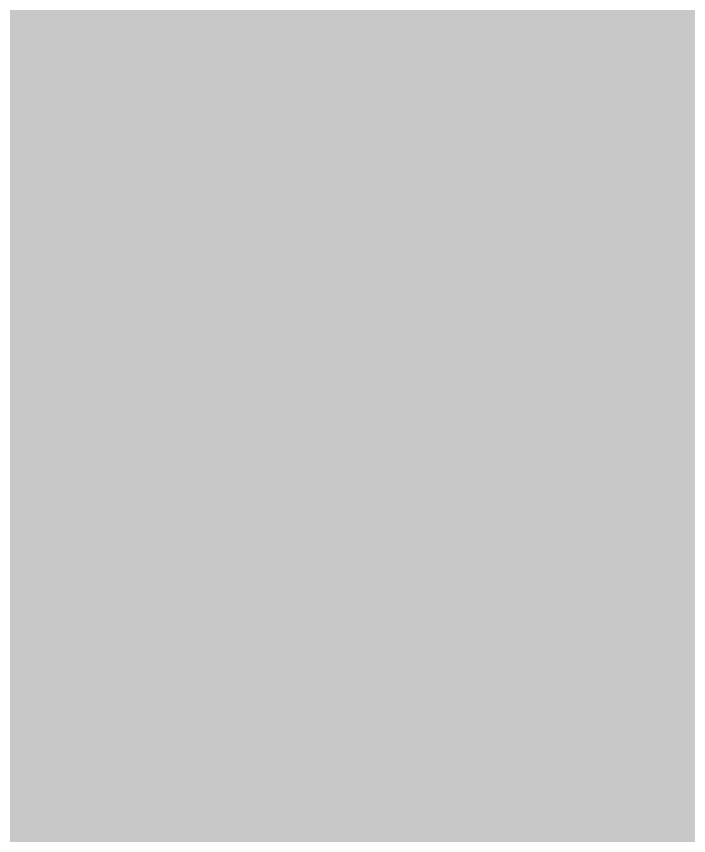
# Model space of a CAD drawing. Header units: millimetres. Extents: x -11450 to 1579, y -1115 to 3078.
# Drawn here: x -4174.086 to -4170.421, y 1014.664 to 1019.133 of the extents above; entities that cross this region are included whole.
import ezdxf

# ---------------------------------------------------------------- set-up
doc = ezdxf.new("R2010")
doc.units = ezdxf.units.MM
doc.layers.add('G-XREF-____-OTLN', color=8, linetype='Continuous', lineweight=9)
doc.layers.add('M-EQPM-____-OTLN', color=50, linetype='Continuous', lineweight=9)

# ---------------------------------------------------------------- blocks, each defined once
blk = doc.blocks.new('Filter column D940 26_01_26 - ASY SLM 1600 Filter column D940_iam-V168-Разрез 11')
at = {"layer": 'G-XREF-____-OTLN'}
h = blk.add_hatch(color=9, dxfattribs=at)
h.paths.add_polyline_path([(-4026.321, 796.4997), (-4026.2459, 796.5743), (-4027.1086, 796.7556)])
h.paths.add_polyline_path([(-3867.8579, 804.4306), (-3858.0086, 807.4186), (-3855.9053, 808.7721), (-3867.8579, 804.8514)])
h.paths.add_polyline_path([(-3854.8123, 809.1272), (-3850.1056, 811.0363), (-3846.5122, 813.5639), (-3854.1583, 809.4767)])
h.paths.add_polyline_path([(-3843.9488, 816.9386), (-3838.3268, 827.875), (-3867.8579, 885.322), (-3867.8579, 863.4491), (-3844.2233, 817.4727)])
h.paths.add_polyline_path([(-4000.9402, 821.6988), (-3988.985, 833.5685), (-3961.9386, 1008.3945), (-3971.8211, 1009.9233), (-3998.8953, 834.9169)])
h.paths.add_polyline_path([(-4112.2797, 835.506), (-4123.6025, 844.2922), (-4116.6392, 838.0229), (-4112.4833, 835.6235)])
h.paths.add_polyline_path([(-4095.3751, 825.2637), (-4095.3751, 825.7467), (-4110.8225, 834.31), (-4107.5091, 832.047), (-4099.1405, 827.2764)])
h.paths.add_polyline_path([(-4129.9641, 850.02), (-4143.2395, 861.9726), (-4143.7858, 861.4224), (-4143.3328, 860.9919), (-4130.5086, 850.4669)])
h.paths.add_polyline_path([(-4153.0748, 870.8279), (-4164.1387, 883.6903), (-4158.0435, 875.3015), (-4153.1886, 870.9303)])
h.paths.add_polyline_path([(-4150.68, 868.6717), (-4152.8676, 870.5754), (-4151.0224, 868.3268)])
h.paths.add_polyline_path([(-4143.2395, 861.9726), (-4095.3751, 910.1821), (-4095.3751, 924.3753), (-4150.68, 868.6717), (-4145.6123, 864.1089)])
h.paths.add_polyline_path([(-3938.7335, 883.4602), (-3929.9618, 892.1691), (-3948.1789, 1009.9233), (-3958.0614, 1008.3945), (-3943.8734, 916.6841)])
h.paths.add_polyline_path([(-4185.9028, 913.6444), (-4194.4471, 929.6306), (-4194.8282, 929.4381), (-4190.7924, 920.374), (-4185.9573, 913.7194)])
h.paths.add_polyline_path([(-4168.0669, 889.0967), (-4184.6306, 911.2642), (-4182.6134, 908.0959), (-4177.6818, 900.8132)])
h.paths.add_polyline_path([(-3805.7757, 891.197), (-3800.9685, 900.5483), (-3924.7465, 1025.2188), (-3931.8429, 1018.1732), (-3806.2741, 891.6989)])
h.paths.add_polyline_path([(-4031.7902, 903.0398), (-3976.1266, 1011.3223), (-3985.0203, 1015.8942), (-4026.6131, 934.9837)])
h.paths.add_polyline_path([(-3898.6186, 923.288), (-3891.1741, 930.6791), (-3934.9797, 1015.8942), (-3943.8734, 1011.3223), (-3900.3214, 926.6004)])
h.paths.add_polyline_path([(-4209.4171, 962.2029), (-4215.7297, 981.973), (-4213.1666, 970.6239), (-4209.4407, 962.2559)])
h.paths.add_polyline_path([(-4198.9007, 938.5843), (-4208.8135, 960.2129), (-4207.0987, 955.3318), (-4202.5258, 944.7459), (-4199.1621, 938.4523)])
h.paths.add_polyline_path([(-4194.4471, 929.6306), (-4095.3751, 979.6628), (-4095.3751, 990.8657), (-4162.2553, 957.0906), (-4166.8055, 948.239), (-4166.8055, 954.7927), (-4198.9007, 938.5843), (-4196.3018, 933.1007)])
h.paths.add_polyline_path([(-3773.5566, 953.8729), (-3768.9846, 962.7668), (-3917.5776, 1037.8076), (-3922.0855, 1028.8813), (-3794.1596, 964.2776)])
h.paths.add_polyline_path([(-4216.4699, 985.4549), (-4220.8972, 1006.2814), (-4221.6974, 1006.1517), (-4220.4555, 998.595), (-4217.7238, 989.5889)])
h.paths.add_polyline_path([(-4018.0025, 988.1125), (-3988.1571, 1018.1732), (-3995.2535, 1025.2188), (-4015.2535, 1005.0746), (-4015.8191, 1001.5847)])
h.paths.add_polyline_path([(-4222.8042, 1016.1028), (-4225.0397, 1038.8062), (-4224.7356, 1024.792), (-4222.979, 1016.0744)])
h.paths.add_polyline_path([(-4220.8972, 1006.2814), (-4166.8055, 1015.0479), (-4166.8055, 1025.1784), (-4222.8042, 1016.1028), (-4222.472, 1013.689), (-4221.3806, 1008.5553)])
h.paths.add_polyline_path([(-3960.1616, 1008.6302), (-3960.1616, 1008.7156), (-3961.9386, 1009.1132)])
h.paths.add_polyline_path([(-3960.1509, 1011.6302), (-3960.1616, 1011.7127), (-3960.1616, 1011.6331)])
h.paths.add_polyline_path([(-3937.5215, 1014.696), (-3937.3602, 1014.7398), (-3937.4963, 1014.721)])
h.paths.add_polyline_path([(-3742.9615, 1013.3895), (-3738.1544, 1022.7409), (-3914.7797, 1051.3663), (-3916.3795, 1041.4951), (-3743.3144, 1013.4467)])
h.paths.add_polyline_path([(-3939.0201, 1017.2916), (-3938.6646, 1017.5388), (-3938.9788, 1017.3325)])
h.paths.add_polyline_path([(-4129.3405, 1021.1198), (-4095.3751, 1026.6246), (-4095.3751, 1036.7551), (-4123.75, 1031.9951)])
h.paths.add_polyline_path([(-4012.5969, 1021.4666), (-3997.9145, 1028.8813), (-4002.4224, 1037.8076), (-4010.6194, 1033.6681), (-4011.9888, 1025.2188)])
h.paths.add_polyline_path([(-3921.0661, 1031.1514), (-3920.9483, 1031.27), (-3921.0568, 1031.1857)])
h.paths.add_polyline_path([(-3923.6617, 1032.65), (-3923.4775, 1033.0418), (-3923.6316, 1032.7607)])
h.paths.add_polyline_path([(-4225.0405, 1068.4517), (-4223.3152, 1089.5993), (-4224.7961, 1081.4799), (-4225.0407, 1077.075)])
h.paths.add_polyline_path([(-4225.0397, 1038.8062), (-4225.0408, 1068.4484), (-4226.3813, 1052.4313), (-4225.0408, 1038.8173)])
h.paths.add_polyline_path([(-4009.5055, 1040.5414), (-4003.6205, 1041.4951), (-4005.2203, 1051.3663), (-4007.8193, 1050.9451), (-4008.7552, 1045.1709)])
h.paths.add_polyline_path([(-3915.043, 1053.6299), (-3915.0003, 1053.7915), (-3915.0521, 1053.6642)])
h.paths.add_polyline_path([(-3918.0401, 1053.6299), (-3918.0765, 1054.0613), (-3918.0799, 1053.7805)])
h.paths.add_polyline_path([(-3699.1032, 1100.9784), (-3698.1787, 1101.1282), (-3698.7775, 1106.1405), (-3702.6828, 1117.8211), (-3699.5494, 1103.0779)])
h.paths.add_polyline_path([(-3914.7797, 1055.8935), (-3703.5106, 1090.1336), (-3698.7617, 1099.3716), (-3699.1032, 1100.9784), (-3916.3795, 1065.7647), (-3915.0003, 1057.2546)])
h.paths.add_polyline_path([(-4005.2203, 1055.8935), (-4003.6205, 1065.7647), (-4005.3716, 1066.0485), (-4006.9714, 1056.1773)])
h.paths.add_polyline_path([(-3921.0661, 1076.1084), (-3921.1099, 1076.2697), (-3921.0911, 1076.1336)])
h.paths.add_polyline_path([(-3721.099, 1168.6756), (-3711.4451, 1147.8963), (-3714.6617, 1157.2545), (-3720.8374, 1168.8077)])
h.paths.add_polyline_path([(-3725.5529, 1177.6292), (-3725.1709, 1177.8221), (-3727.8491, 1183.4693), (-3728.8804, 1183.8542)])
h.paths.add_polyline_path([(-3917.5776, 1069.4522), (-3721.099, 1168.6756), (-3724.754, 1176.1347), (-3725.5529, 1177.6292), (-3922.0855, 1078.3785), (-3918.0003, 1070.289)])
h.paths.add_polyline_path([(-4002.4224, 1069.4522), (-3997.9145, 1078.3785), (-4002.9603, 1080.9266), (-4004.6385, 1070.5713), (-4003.6205, 1070.0572)])
h.paths.add_polyline_path([(-4095.3751, 1070.5047), (-4095.3751, 1080.6352), (-4098.4869, 1081.1395), (-4103.294, 1071.7882)])
h.paths.add_polyline_path([(-3923.6617, 1074.6098), (-3923.9089, 1074.9653), (-3923.7026, 1074.6511)])
h.paths.add_polyline_path([(-3995.2535, 1082.041), (-3988.1571, 1089.0866), (-3999.746, 1100.7591), (-4001.7235, 1088.5576), (-3996.2974, 1083.0924)])
h.paths.add_polyline_path([(-3924.7465, 1082.041), (-3783.5562, 1224.2493), (-3791.7167, 1230.2232), (-3931.8429, 1089.0866)])
h.paths.add_polyline_path([(-4216.471, 1121.8026), (-4210.0482, 1143.6371), (-4213.1146, 1135.9764), (-4214.5591, 1130.7988)])
h.paths.add_polyline_path([(-4220.8968, 1100.9784), (-4216.471, 1121.8026), (-4221.4883, 1104.508), (-4221.8213, 1101.1282), (-4221.3779, 1101.0564)])
h.paths.add_polyline_path([(-4166.8055, 1082.0814), (-4166.8055, 1092.2119), (-4220.8968, 1100.9784), (-4222.8036, 1091.1569), (-4186.1923, 1085.2234)])
h.paths.add_polyline_path([(-3937.5215, 1092.5638), (-3937.6401, 1092.6816), (-3937.5558, 1092.5731)])
h.paths.add_polyline_path([(-3939.0201, 1089.9682), (-3939.4119, 1090.1524), (-3939.1308, 1089.9983)])
h.paths.add_polyline_path([(-3934.9797, 1091.3656), (-3843.9446, 1268.4564), (-3852.1142, 1274.4369), (-3943.8734, 1095.9375), (-3937.2253, 1092.52)])
h.paths.add_polyline_path([(-3985.0203, 1091.3656), (-3976.1266, 1095.9375), (-3994.6785, 1132.0266), (-3997.3012, 1115.2556), (-3985.6137, 1092.52)])
h.paths.add_polyline_path([(-3971.8211, 1097.3364), (-3961.9386, 1098.8653), (-3980.5527, 1219.1859), (-3985.7298, 1187.2421), (-3972.0211, 1098.6296)])
h.paths.add_polyline_path([(-3954.5535, 1319.558), (-3954.6431, 1319.5674), (-3958.9259, 1319.5618)])
h.paths.add_polyline_path([(-3924.4095, 1316.389), (-3924.3736, 1316.6213), (-3925.2466, 1316.477)])
h.paths.add_polyline_path([(-3948.1789, 1097.3364), (-3914.4525, 1315.3422), (-3924.4095, 1316.389), (-3958.0614, 1098.8653), (-3949.7101, 1097.5733)])
h.paths.add_polyline_path([(-3703.529, 1121.8026), (-3706.8854, 1135.9764), (-3707.6487, 1138.4638), (-3710.5677, 1145.0039), (-3704.4984, 1124.9981)])
h.paths.add_polyline_path([(-4209.4167, 1145.0555), (-4199.1626, 1168.8077), (-4206.2113, 1155.6213), (-4208.5549, 1147.8963)])
h.paths.add_polyline_path([(-4194.4471, 1177.6292), (-4190.6126, 1185.5661), (-4191.2994, 1185.0708), (-4194.8291, 1177.8221)])
h.paths.add_polyline_path([(-4166.8055, 1152.4671), (-4166.8055, 1163.67), (-4194.4471, 1177.6292), (-4198.901, 1168.6756), (-4181.235, 1159.7541)])
h.paths.add_polyline_path([(-3906.3038, 1314.1062), (-3907.1742, 1314.3048), (-3907.2103, 1314.3048)])
for radius, start, end in [(335, 134.839988, 270.001468), (335, 134.839988, 270.001468), (273.5, 127.258278, 222.168399), (266.5, 186.54225, 237.01881), (266.5, 186.54225, 237.01881)]:
    blk.add_arc((-3960, 1053.6299), radius, start, end, dxfattribs=at)
blk = doc.blocks.new('Filter column D940 26_01_26 - Standard-V169-Разрез 11')
blk.add_blockref('Filter column D940 26_01_26 - ASY SLM 1600 Filter column D940_iam-V168-Разрез 11', (0, 0))

msp = doc.modelspace()

# ---------------------------------------------------------------- block references
at = {"layer": 'M-EQPM-____-OTLN'}
msp.add_blockref('Filter column D940 26_01_26 - Standard-V169-Разрез 11', (0, 0), dxfattribs=at)

doc.saveas('drawing.dxf')
